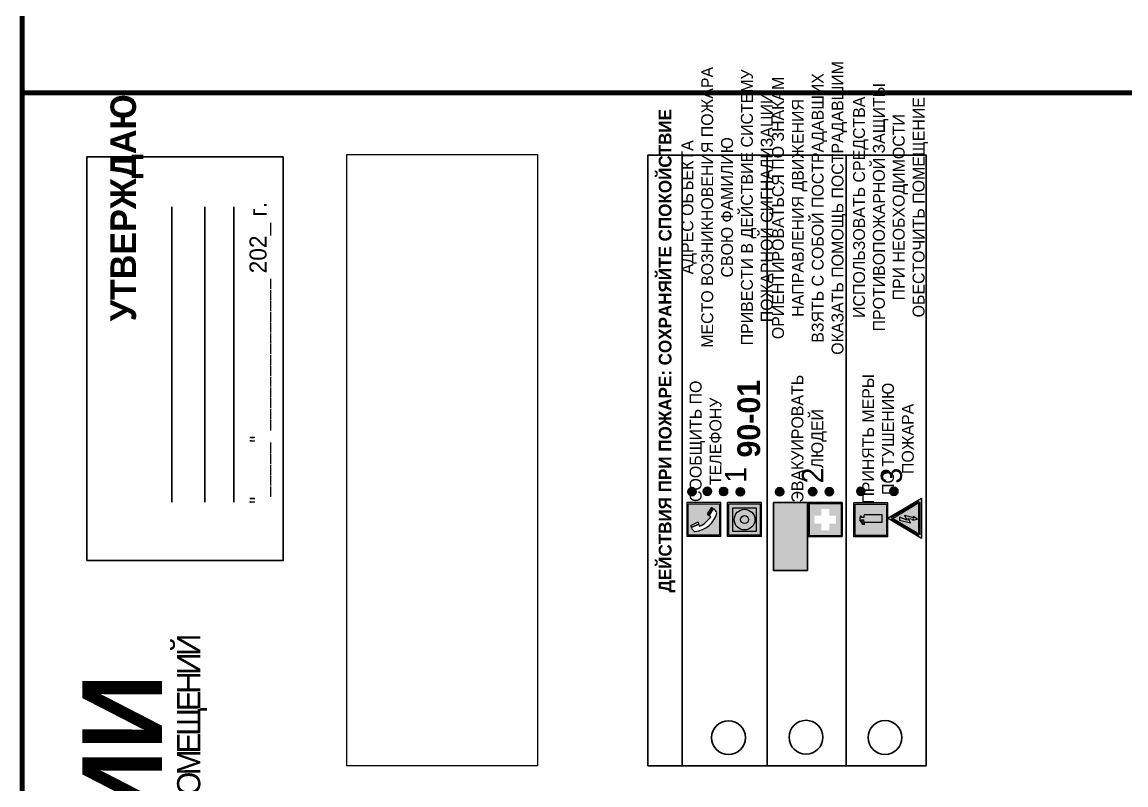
# Model space of a CAD drawing. Header units: millimetres. Extents: x 13114 to 67229, y 22859 to 38520.
# Drawn here: x 27562.5 to 27822.2, y 25693.2 to 25872.7 of the extents above; entities that cross this region are included whole.
import ezdxf

# ---------------------------------------------------------------- set-up
doc = ezdxf.new("R2010")
doc.units = ezdxf.units.MM
doc.styles.add('обычный', font='arial.ttf')
picture_1 = doc.add_image_def('image1.jpg', size_in_pixel=(337, 105))

# ---------------------------------------------------------------- blocks, each defined once
blk = doc.blocks.new('A$C3E6D3DDE')
at = {"lineweight": 5}
h = blk.add_hatch(color=40, dxfattribs=at)
h.paths.add_polyline_path([(24.1, 1.45), (16.46, -11.35), (31.74, -11.35)])
h.paths.add_polyline_path([(24.09, -0.46), (30.03, -10.41), (18.14, -10.41)], flags=16)
h.paths.add_polyline_path([(24.54, -3.08), (23.41, -6.02), (25.13, -5.01), (24.33, -8.5), (24.82, -8.27), (23.79, -9.86), (23.4, -8.04), (23.8, -8.43), (24.04, -6.29), (22.39, -7.25), (23.44, -3.08)], flags=0)
h = blk.add_hatch(color=256, dxfattribs=at)
h.paths.add_polyline_path([(24.37, 0.03, 0.567511), (23.82, 0.03), (17.59, -10.4, 0.582454), (17.86, -10.88), (30.32, -10.88, 0.582149), (30.6, -10.4)])
h.paths.add_polyline_path([(24.09, -0.46), (18.14, -10.41), (30.03, -10.41)], flags=16)
h.paths.add_polyline_path([(24.54, -3.08), (23.41, -6.02), (25.13, -5.01), (24.33, -8.5), (24.82, -8.27), (23.79, -9.86), (23.4, -8.04), (23.8, -8.43), (24.04, -6.29), (22.39, -7.25), (23.44, -3.08)], flags=0)
h = blk.add_hatch(color=40, dxfattribs=at)
h.paths.add_polyline_path([(24.09, -0.46), (18.14, -10.41), (30.03, -10.41)])
h.paths.add_polyline_path([(24.82, -8.27), (23.79, -9.86), (23.4, -8.04), (23.8, -8.43), (24.04, -6.29), (22.39, -7.25), (23.44, -3.08), (24.54, -3.08), (23.41, -6.02), (25.13, -5.01), (24.33, -8.5)], flags=16)
at = {"color": 40, "lineweight": 5}
for p, q in [((16.46, -11.35), (24.1, 1.45)), ((24.1, 1.45), (31.74, -11.35))]:
    blk.add_line(p, q, dxfattribs=at)
at = {"lineweight": 5}
for p, q in [((17.59, -10.4), (23.82, 0.03)), ((24.37, 0.03), (30.6, -10.4)), ((18.14, -10.41), (24.09, -0.46)), ((23.44, -3.08), (22.39, -7.25)), ((23.41, -6.02), (24.54, -3.08)), ((24.54, -3.08), (23.44, -3.08)), ((24.09, -0.46), (30.03, -10.41)), ((22.39, -7.25), (24.04, -6.29)), ((23.8, -8.43), (23.4, -8.04)), ((23.4, -8.04), (23.79, -9.86)), ((25.13, -5.01), (23.41, -6.02)), ((23.79, -9.86), (24.82, -8.27)), ((24.04, -6.29), (23.8, -8.43)), ((24.33, -8.5), (25.13, -5.01)), ((24.82, -8.27), (24.33, -8.5)), ((17.86, -10.88), (30.32, -10.88)), ((18.14, -10.41), (30.03, -10.41))]:
    blk.add_line(p, q, dxfattribs=at)
at = {"color": 50, "lineweight": 5}
blk.add_line((31.74, -11.35), (16.46, -11.35), dxfattribs=at)
blk = doc.blocks.new('A$C456E1F9C')
at = {"lineweight": 5}
h = blk.add_hatch(color=242, dxfattribs=at)
h.paths.add_polyline_path([(0.51, -1.47), (0.51, -13.26), (12.29, -13.26), (12.29, -1.47)])
h.paths.add_polyline_path([(5.42, -4.95, -0.254479), (4.78, -5.4), (3.52, -2.53, -0.209735), (4.23, -2.4)], flags=16)
h.paths.add_polyline_path([(8.53, -8.6), (10.87, -10.17), (10.54, -10.76), (8.03, -9.13, -0.192251)], flags=16)
h.paths.add_polyline_path([(4.61, -5.49, 0.005518), (3.87, -5.72, 0.128647), (7.49, -10.01, 0.00809), (7.83, -9.33), (10.47, -10.97, -0.16736), (8.99, -12.25, -0.327862), (1.95, -3.95, -0.166952), (3.36, -2.62)], flags=16)
at = {"color": 242, "lineweight": 5}
for p, q in [((0, -13.77), (0, -0.97)), ((12.8, -0.97), (0, -0.97)), ((4.61, -5.49), (3.36, -2.62)), ((3.52, -2.53), (4.78, -5.4)), ((4.23, -2.4), (5.42, -4.95)), ((12.8, -13.77), (12.8, -0.97)), ((7.83, -9.33), (10.47, -10.97)), ((8.03, -9.13), (10.54, -10.76)), ((10.81, -10.12), (8.53, -8.6)), ((10.54, -10.76), (10.8, -10.3)), ((10.8, -10.3), (10.81, -10.12)), ((0, -13.77), (12.8, -13.77))]:
    blk.add_line(p, q, dxfattribs=at)
blk.add_lwpolyline([(0.51, -1.47), (12.29, -1.47), (12.29, -13.26), (0.51, -13.26)], close=True, dxfattribs=at)
for centre, radius, start, end in [((4.59, -5.34), 2.99, 114.2845, 152.1974), ((11.12, -3.31), 9.19, 183.9915, 256.6009), ((4.02, -3.27), 0.891, 76.3284, 123.7092), ((14.98, -39.1), 35.17, 107.1487, 108.4135), ((13.86, -0.94), 11.08, 205.5536, 234.8762), ((4.68, -4.59), 0.824, 276.9621, 334.0723), ((-13.31, 0.8), 23.44, 332.5487, 334.4027), ((8.94, -9.5), 0.989, 114.4092, 157.9388), ((7.87, -9.46), 3, 291.9291, 329.9329)]:
    blk.add_arc(centre, radius, start, end, dxfattribs=at)
blk = doc.blocks.new('A$C54414219')
at = {"true_color": 0xffffff}
h = blk.add_hatch(color=7, dxfattribs=at)
h.paths.add_polyline_path([(2.39, -9.45), (2.39, -18.3), (11.23, -18.3), (11.23, -9.45)], flags=0)
h.paths.add_polyline_path([(10.71, -13.87, -1), (2.92, -13.87, -1)], flags=0)
h.paths.add_polyline_path([(8.3, -13.87, -1), (5.33, -13.87, -1)], flags=0)
h.paths.add_polyline_path([(0.41, -7.47), (0.41, -20.27), (13.21, -20.27), (13.21, -7.47)])
h.paths.add_polyline_path([(0.92, -19.77), (12.71, -19.77), (12.71, -7.98), (0.92, -7.98)], flags=16)
h.paths.add_polyline_path([(11.23, -9.45), (11.23, -18.3), (2.39, -18.3), (2.39, -9.45)], flags=0)
at = {"lineweight": 5}
h = blk.add_hatch(color=242, dxfattribs=at)
h.paths.add_polyline_path([(12.71, -7.98), (0.92, -7.98), (0.92, -19.77), (12.71, -19.77)])
h.paths.add_polyline_path([(11.23, -18.3), (2.39, -18.3), (2.39, -9.45), (11.23, -9.45)], flags=16)
h.paths.add_polyline_path([(10.71, -13.87, -1), (2.92, -13.87, -1)], flags=0)
h.paths.add_polyline_path([(8.3, -13.87, -1), (5.33, -13.87, -1)], flags=0)
at = {"true_color": 0xffffff}
h = blk.add_hatch(color=7, dxfattribs=at)
h.paths.add_polyline_path([(2.39, -9.45), (2.39, -18.3), (11.23, -18.3), (11.23, -9.45)])
h.paths.add_polyline_path([(10.71, -13.87, -1), (2.92, -13.87, -1)], flags=16)
h.paths.add_polyline_path([(8.3, -13.87, -1), (5.33, -13.87, -1)], flags=0)
at = {"lineweight": 5}
h = blk.add_hatch(color=242, dxfattribs=at)
h.paths.add_polyline_path([(2.92, -13.87, 1), (10.71, -13.87, 1)])
h.paths.add_polyline_path([(8.3, -13.87, -1), (5.33, -13.87, -1)], flags=16)
at = {"color": 242, "lineweight": 5}
for p, q in [((0.41, -20.27), (0.41, -7.47)), ((0.41, -7.47), (13.21, -7.47)), ((0.41, -7.47), (13.21, -7.47)), ((13.21, -20.27), (13.21, -7.47)), ((0.41, -20.27), (13.21, -20.27))]:
    blk.add_line(p, q, dxfattribs=at)
for points in [[(0.92, -7.98), (12.71, -7.98), (12.71, -19.77), (0.92, -19.77)], [(2.39, -9.45), (11.23, -9.45), (11.23, -18.3), (2.39, -18.3)]]:
    blk.add_lwpolyline(points, close=True, dxfattribs=at)
for radius in [3.89, 1.49]:
    blk.add_circle((6.81, -13.87), radius, dxfattribs=at)
blk = doc.blocks.new('A$C32E8229D')
at = {"true_color": 0xffffff}
blk.add_hatch(color=7, dxfattribs=at).paths.add_polyline_path([(0, 0), (0, -8), (16, -8), (16, 0)])
h = blk.add_hatch(color=126)
h.paths.add_polyline_path([(0.2, -0.2), (15.8, -0.2), (15.8, -7.8), (0.2, -7.8)])
h.paths.add_polyline_path([(13.49, -2.05), (12.08, -2.05), (11.37, -2.63, 0.162397), (11.29, -2.84), (11.29, -3.63), (10.35, -3.63), (10.35, -4.05), (11.68, -4.05), (11.68, -3.48), (12.26, -4.28), (11.29, -5.1), (11.29, -6.78), (11.85, -6.78), (11.85, -5.44), (12.8, -4.64), (12.8, -5.94), (14.46, -5.94), (14.46, -5.39), (13.45, -5.39), (13.45, -3.97), (12.46, -2.59), (13.15, -2.59), (13.69, -3.34), (14.18, -3)], flags=16)
h.paths.add_polyline_path([(10.74, -1.82, 1), (11.8, -1.82, 1)], flags=16)
h.paths.add_polyline_path([(9.39, -3.59), (5.99, -3.59), (6.56, -3.03), (5.91, -3.03), (5.1, -3.83), (5.91, -4.64), (6.56, -4.64), (5.99, -4.09), (9.39, -4.09)], flags=16)
h.paths.add_polyline_path([(4.29, -1.08), (1.72, -1.08), (1.72, -6.6), (4.29, -6.6)], flags=16)
at = {"color": 126}
blk.add_lwpolyline([(16, -8), (0, -8), (0, 0), (16, 0)], close=True, dxfattribs=at)
blk = doc.blocks.new('A$C18900ED3')
h = blk.add_hatch(color=126)
h.paths.add_polyline_path([(-0.18, -0.18), (-7.02, -0.18), (-7.02, -7.02), (-0.18, -7.02)])
h.paths.add_polyline_path([(-5.89, -4.46), (-5.89, -2.77), (-4.46, -2.77), (-4.46, -1.31), (-2.77, -1.31), (-2.77, -2.77), (-1.33, -2.77), (-1.33, -4.46), (-2.77, -4.46), (-2.77, -5.89), (-4.46, -5.89), (-4.46, -4.46)], flags=16)
at = {"color": 126}
for p, q in [((-7.2, 0), (-7.2, -7.2)), ((0, 0), (-7.2, 0)), ((0, -7.2), (0, 0)), ((-7.02, -7.02), (-7.02, -0.18)), ((-7.02, -0.18), (-0.18, -0.18)), ((-0.18, -0.18), (-0.18, -7.02)), ((-7.2, -7.2), (0, -7.2)), ((-0.18, -7.02), (-7.02, -7.02))]:
    blk.add_line(p, q, dxfattribs=at)
blk = doc.blocks.new('A$C3AD82952')
at = {"true_color": 0xf5f5ff}
h = blk.add_hatch(color=7, dxfattribs=at)
h.dxf.hatch_style = 1
h.paths.add_polyline_path([(8.21, 8.73, 0.414214), (7.89, 9.05), (7.22, 9.05), (7.22, 9.92), (7.59, 9.92, 1), (7.57, 10.36), (7.22, 10.36), (7.22, 10.6), (6.43, 10.6), (6.43, 10.36), (6.01, 10.36), (4.74, 9.59), (4.74, 8.69), (4.98, 8.73), (4.98, 9.26), (6.12, 9.91), (6.43, 9.91), (6.43, 9.05), (5.76, 9.05, 0.414214), (5.44, 8.73), (5.44, 2.2), (8.21, 2.2)], flags=0)
h.paths.add_polyline_path([(12.8, 12.8), (0, 12.8), (0, 0), (12.8, 0)])
h.paths.add_polyline_path([(0.51, 12.29), (12.29, 12.29), (12.29, 0.51), (0.51, 0.51)], flags=16)
h.paths.add_polyline_path([(4.74, 9.59), (6.01, 10.36), (6.43, 10.36), (6.43, 10.6), (7.22, 10.6), (7.22, 10.36), (7.59, 10.36, -0.94586), (7.59, 9.92), (7.22, 9.92), (7.22, 9.05), (7.89, 9.05, -0.414214), (8.21, 8.73), (8.21, 2.2), (5.44, 2.2), (5.44, 8.73, -0.414214), (5.76, 9.05), (6.43, 9.05), (6.43, 9.91), (6.12, 9.91), (4.98, 9.26), (4.98, 8.73), (4.74, 8.69)], flags=0)
h = blk.add_hatch(color=242)
h.dxf.hatch_style = 1
h.paths.add_polyline_path([(12.29, 12.29), (0.51, 12.29), (0.51, 0.51), (12.29, 0.51)])
h.paths.add_polyline_path([(4.74, 8.69), (4.74, 9.59), (6.01, 10.36), (6.43, 10.36), (6.43, 10.6), (7.22, 10.6), (7.22, 10.36), (7.59, 10.36, -0.94586), (7.59, 9.92), (7.22, 9.92), (7.22, 9.05), (7.89, 9.05, -0.414214), (8.21, 8.73), (8.21, 2.2), (5.44, 2.2), (5.44, 8.73, -0.414214), (5.76, 9.05), (6.43, 9.05), (6.43, 9.91), (6.12, 9.91), (4.98, 9.26), (4.98, 8.73)], flags=16)
h = blk.add_hatch(color=7, dxfattribs=at)
h.dxf.hatch_style = 1
h.paths.add_polyline_path([(8.21, 8.73, 0.414214), (7.89, 9.05), (7.22, 9.05), (7.22, 9.92), (7.59, 9.92, 1), (7.57, 10.36), (7.22, 10.36), (7.22, 10.6), (6.43, 10.6), (6.43, 10.36), (6.01, 10.36), (4.74, 9.59), (4.74, 8.69), (4.98, 8.73), (4.98, 9.26), (6.12, 9.91), (6.43, 9.91), (6.43, 9.05), (5.76, 9.05, 0.414214), (5.44, 8.73), (5.44, 2.2), (8.21, 2.2)])
at = {"color": 242, "lineweight": 5}
for p, q in [((0, 0), (0, 12.8)), ((0, 12.8), (12.8, 12.8)), ((12.8, 0), (12.8, 12.8)), ((6.01, 10.36), (4.74, 9.59)), ((4.74, 9.59), (4.74, 8.69)), ((4.74, 8.69), (4.98, 8.73)), ((4.98, 9.26), (6.12, 9.91)), ((4.98, 8.73), (4.98, 9.26)), ((5.44, 2.2), (5.44, 8.73)), ((5.76, 9.05), (6.43, 9.05)), ((6.01, 10.36), (6.43, 10.36)), ((6.12, 9.91), (6.43, 9.91)), ((7.22, 10.6), (6.43, 10.6)), ((6.43, 10.6), (6.43, 10.36)), ((6.43, 9.91), (6.43, 9.05)), ((7.22, 10.36), (7.22, 10.6)), ((7.59, 10.36), (7.22, 10.36)), ((7.22, 9.05), (7.22, 9.92)), ((7.59, 9.92), (7.22, 9.92)), ((7.89, 9.05), (7.22, 9.05)), ((8.21, 2.2), (8.21, 8.73)), ((0, 0), (12.8, 0)), ((5.44, 2.2), (8.21, 2.2))]:
    blk.add_line(p, q, dxfattribs=at)
blk.add_lwpolyline([(0.51, 12.29), (12.29, 12.29), (12.29, 0.51), (0.51, 0.51)], close=True, dxfattribs=at)
for centre, radius, start, end in [((5.76, 8.73), 0.32, 90, 180), ((7.58, 10.14), 0.223, 273.1875, 86.8125), ((7.89, 8.73), 0.32, 0, 90)]:
    blk.add_arc(centre, radius, start, end, dxfattribs=at)

msp = doc.modelspace()

# ---------------------------------------------------------------- hatches: boundary and pattern name
at = {"lineweight": 0}
h = msp.add_hatch(color=256, dxfattribs=at)
h.dxf.hatch_style = 1
h.paths.add_polyline_path([(27720.11, 25763.14, 1), (27720.11, 25761.21, 1)])
h = msp.add_hatch(color=256, dxfattribs=at)
h.dxf.hatch_style = 1
h.paths.add_polyline_path([(27723.7, 25763.25, 1), (27723.7, 25761.31, 1)])
h = msp.add_hatch(color=256, dxfattribs=at)
h.dxf.hatch_style = 1
h.paths.add_polyline_path([(27727.51, 25763.21, 1), (27727.51, 25761.28, 1)])
h = msp.add_hatch(color=256, dxfattribs=at)
h.dxf.hatch_style = 1
h.paths.add_polyline_path([(27731.44, 25763.12, 1), (27731.44, 25761.19, 1)])
h = msp.add_hatch(color=256, dxfattribs=at)
h.dxf.hatch_style = 1
h.paths.add_polyline_path([(27740.7, 25763.14, 1), (27740.7, 25761.2, 1)])
h = msp.add_hatch(color=256, dxfattribs=at)
h.dxf.hatch_style = 1
h.paths.add_polyline_path([(27748.48, 25763.18, 1), (27748.48, 25761.25, 1)])
h = msp.add_hatch(color=256, dxfattribs=at)
h.dxf.hatch_style = 1
h.paths.add_polyline_path([(27752.39, 25763.17, 1), (27752.39, 25761.24, 1)])
h = msp.add_hatch(color=256, dxfattribs=at)
h.dxf.hatch_style = 1
h.paths.add_polyline_path([(27759.81, 25763.23, 1), (27759.81, 25761.3, 1)])
h = msp.add_hatch(color=256, dxfattribs=at)
h.dxf.hatch_style = 1
h.paths.add_polyline_path([(27767.58, 25763.23, 1), (27767.58, 25761.3, 1)])

# ---------------------------------------------------------------- linework, layer by layer
at = {"color": 6, "lineweight": 100}
for points in [[(27562.5, 25856.11), (28162.5, 25856.11), (28162.5, 26251.11), (27562.5, 26251.11)], [(27562.5, 25461.11), (28162.5, 25461.11), (28162.5, 25856.11), (27562.5, 25856.11)]]:
    msp.add_lwpolyline(points, close=True, dxfattribs=at)
for points in [[(27577.7, 25745.97), (27577.7, 25840.98), (27623.9, 25840.98), (27623.9, 25745.97)], [(27717.76, 25697.67), (27717.76, 25841.43), (27709.71, 25841.43), (27709.71, 25697.67)], [(27717.76, 25697.67), (27717.76, 25841.43), (27775.16, 25841.43), (27775.16, 25697.67)]]:
    msp.add_lwpolyline(points, close=True)
for points in [[(27737.75, 25756.08), (27737.75, 25697.67), (27737.75, 25841.43)], [(27756.33, 25756.08), (27756.33, 25697.67), (27756.33, 25841.43)], [(27597.75, 25759.72), (27597.75, 25829.25)], [(27605.51, 25759.72), (27605.51, 25829.25)], [(27612.29, 25759.72), (27612.29, 25829.25)]]:
    msp.add_lwpolyline(points)
for centre, radius in [((27720.11, 25762.18), 0.966), ((27723.7, 25762.28), 0.966), ((27727.51, 25762.24), 0.966), ((27731.44, 25762.16), 0.966), ((27740.7, 25762.17), 0.966), ((27748.48, 25762.21), 0.966), ((27752.39, 25762.2), 0.966), ((27759.81, 25762.26), 0.966), ((27767.58, 25762.27), 0.966), ((27728.68, 25704.29), 3.98), ((27746.91, 25704.39), 3.98), ((27765.49, 25704.32), 3.98)]:
    msp.add_circle(centre, radius)

# ---------------------------------------------------------------- block references
at = {"rotation": 90}
for name, p, xscale, yscale, zscale in [('A$C456E1F9C', (27718.3, 25751.62), 0.625, 0.625, 0.625), ('A$C54414219', (27723.78, 25751.36), 0.625, 0.625, 0.625), ('A$C18900ED3', (27747.43, 25759.62), 1.111111111007631, 1.111111111007631, 1.111111111007631), ('A$C3AD82952', (27766.16, 25751.57), 0.625, 0.625, 0.625), ('A$C3E6D3DDE', (27766.97, 25740.86), 0.625, 0.625, 0.625)]:
    msp.add_blockref(name, p, dxfattribs=dict(at, xscale=xscale, yscale=yscale, zscale=zscale))
at = {"xscale": -1, "rotation": 90}
msp.add_blockref('A$C32E8229D', (27739.28, 25759.62), dxfattribs=at)

# ---------------------------------------------------------------- texts
at = {"lineweight": 0, "rotation": 90, "style": 'обычный'}
for s, insert, char_height, width, attachment_point in [('\\pi-8.4,l8.4,t8.4;{\\fProxima Nova Rg|b0|i0|c204|p2;ОРИЕНТИРОВАТЬСЯ ПО ЗНАКАМ \\PНАПРАВЛЕНИЯ ДВИЖЕНИЯ\\PВЗЯТЬ С СОБОЙ ПОСТРАДАВШИХ\\PОКАЗАТЬ ПОМОЩЬ ПОСТРАДАВШИМ}', (27747.72, 25828.98), 2.8, 126.6484, 5), ('\\pi-8.4,l8.4,t8.4;{\\fProxima Nova Rg|b0|i0|c204|p2;АДРЕС ОБЪЕКТА\\PМЕСТО ВОЗНИКНОВЕНИЯ ПОЖАРА \\PСВОЮ ФАМИЛИЮ\\PПРИВЕСТИ В ДЕЙСТВИЕ СИСТЕМУ \\PПОЖАРНОЙ СИГНАЛИЗАЦИИ}', (27728.74, 25829.12), 2.8, 126.6484, 5), ('\\pi-8.4,l8.4,t8.4;{\\fProxima Nova Rg|b0|i0|c204|p2;ИСПОЛЬЗОВАТЬ СРЕДСТВА \\PПРОТИВОПОЖАРНОЙ ЗАЩИТЫ \\PПРИ НЕОБХОДИМОСТИ \\PОБЕСТОЧИТЬ ПОМЕЩЕНИЕ}', (27766.79, 25829.14), 2.8, 126.6484, 5), ('\\pi-18,l18,t18;{\\fProxima Nova Rg|b1|i0|c204|p2;УТВЕРЖДАЮ\\H1.1997x; }', (27587.16, 25829.01), 6, 126.6484, 5), ('{\\fProxima Nova Rg|b1|i0|c204|p2;ДЕЙСТВИЯ ПРИ ПОЖАРЕ: СОХРАНЯЙТЕ СПОКОЙСТВИЕ\\H1.6644x; }', (27714.2, 25795.38), 3, 175.1736, 5), ('{\\fArial Narrow|b0|i0|c204|p34;"_____" ______________ \\fProxima Nova Rg|b0|i0|c204|p2;202_ г. }', (27618.58, 25794.88), 4, 78.6503, 5), ('{\\fProxima Nova Rg|b0|i0|c204|p2;СООБЩИТЬ ПО \\PТЕЛЕФОНУ}', (27723.3, 25774.05), 2.8, 126.6484, 5), ('{\\fProxima Nova Rg|b1|i0|c204|p2;\\H1.0714x;90-01\\fProxima Nova Rg|b0|i0|c204|p2;\\H0.93331x; \\H1.3449x; }', (27733.47, 25779.38), 5, 126.6484, 5), ('{\\fProxima Nova Rg|b0|i0|c204|p2;ЭВАКУИРОВАТЬ \\PЛЮДЕЙ}', (27747.63, 25774.66), 2.8, 126.6484, 5), ('{\\fProxima Nova Rg|b0|i0|c204|p2;ПРИНЯТЬ МЕРЫ \\PПО ТУШЕНИЮ \\PПОЖАРА}', (27766.21, 25774.62), 2.8, 126.6484, 5), ('{\\fProxima Nova Rg|b0|i0|c204|p2;1\\H1.1667x; }', (27730.37, 25766.15), 5, 126.6484, 5), ('{\\fProxima Nova Rg|b0|i0|c204|p2;2\\H1.1967x; }', (27748.45, 25766), 5, 126.6484, 5), ('{\\fProxima Nova Rg|b0|i0|c204|p2;3\\H1.1967x; }', (27767.03, 25765.94), 5, 126.6484, 5), ('{\\fProxima Nova Rg|b1|i0|c204|p2;ПЛАН ЭВАКУАЦИИ}', (27576.68, 25483.75), 18.7, 419.8066, 1)]:
    msp.add_mtext(s, dxfattribs=dict(at, insert=insert, char_height=char_height, width=width, attachment_point=attachment_point))
at = {"color": 0, "lineweight": 0, "insert": (27598.82, 25611.14), "char_height": 6.8, "width": 381.8334, "attachment_point": 5, "rotation": 90, "style": 'обычный'}
msp.add_mtext('{\\fArial Black|b1|i0|c204|p34;\\H2x;\\T0.85;  \\fArial Narrow|b0|i0|c204|p34;\\H0.8x;\\W0.9;\\P\\fProxima Nova Rg|b0|i0|c204|p2;\\H0.5x;\\W1;\\C256;ПРИ ПОЖАРЕ  ИЛИ ДРУГИХ ЧРЕЗВЫЧАЙНЫХ СИТУАЦИЯХ  ИЗ ПОМЕЩЕНИЙ \\fProxima Nova Rg|b1|i0|c204|p2;\\H1.25x;\\P ЦЭО: АЗКС 1 ЭТАЖ}', dxfattribs=at)

# ---------------------------------------------------------------- pictures from other files: only their frames are drawn
at = {"color": 7, "lineweight": 0, "true_color": 0xf5f5ff}
image = msp.add_image(picture_1, insert=(27683.73, 25697.67), size_in_units=(143.92, 44.84), rotation=90, dxfattribs=at)
image.dxf.flags = 7

doc.saveas('drawing.dxf')
